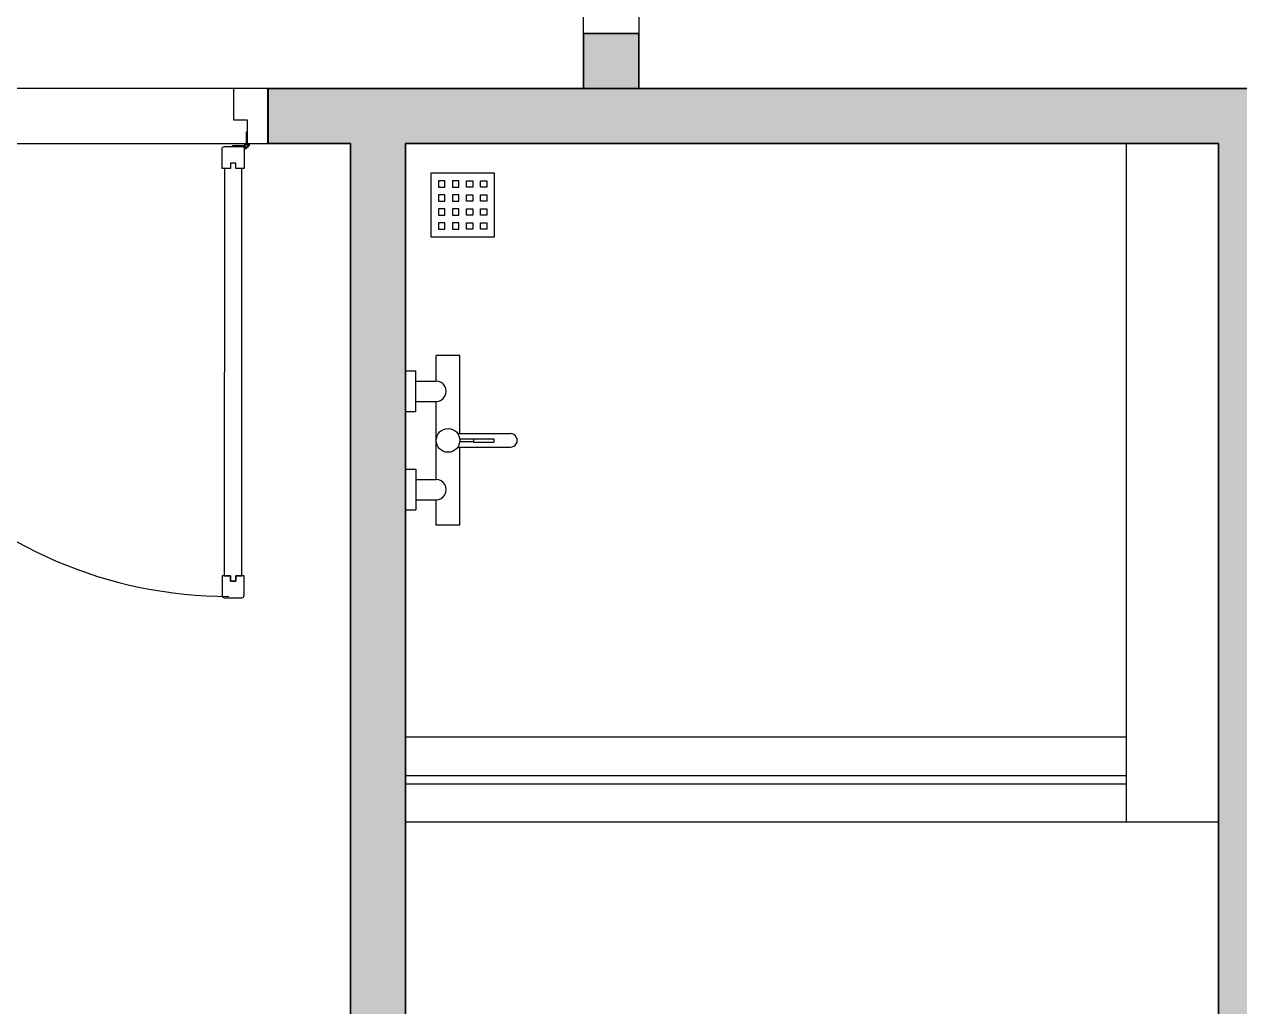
# Model space of a CAD drawing. Header units: millimetres. Extents: x 2258 to 5600, y 711 to 2563.
# Drawn here: x 2924.9 to 3010.1, y 2080.6 to 2149.4 of the extents above; entities that cross this region are included whole.
import ezdxf

# ---------------------------------------------------------------- set-up
doc = ezdxf.new("R2010")
doc.units = ezdxf.units.MM
for name, color, linetype, lineweight in [('HAT', 8, 'Continuous', 18), ('PQI-A-IN-FURN', 39, 'Continuous', 13), ('PQI-A-WALL', 30, 'Continuous', 50), ('WAL', 7, 'Continuous', 30)]:
    doc.layers.add(name, color=color, linetype=linetype, lineweight=lineweight)

msp = doc.modelspace()

# ---------------------------------------------------------------- hatches: boundary and pattern name
at = {"layer": 'PQI-A-IN-FURN', "true_color": 0x000000}
h = msp.add_hatch(color=18, dxfattribs=at)
h.dxf.hatch_style = 1
h.paths.add_polyline_path([(3008.617, 2003.937), (3008.617, 2011.663), (2982.54, 2011.663), (2982.54, 2003.937)])
h.paths.add_polyline_path([(3038.557, 2003.939), (3042.42, 2003.938), (3042.42, 2011.663), (3016.354, 2011.663), (3016.354, 2003.939), (3020.216, 2003.939), (3038.557, 2003.937)])
h.paths.add_polyline_path([(3016.352, 2003.939), (3016.352, 2061.887), (3008.626, 2061.887), (3008.626, 2003.939)])
h.paths.add_polyline_path([(3016.343, 2061.887), (3016.343, 2141.08), (3044.351, 2141.08), (3044.352, 2144.944), (2967.978, 2144.944), (2967.978, 2148.806), (2964.115, 2148.806), (2964.115, 2144.944), (2941.99, 2144.943), (2941.99, 2141.079), (2947.772, 2141.079), (2947.772, 2040.639), (2951.635, 2040.639), (2951.635, 2141.079), (3008.628, 2141.08), (3008.628, 2061.887)])
h.paths.add_polyline_path([(3058.32, 2183.58), (3058.32, 2191.306), (3006.175, 2191.302), (3006.175, 2183.576)])
h.paths.add_polyline_path([(3162.991, 2183.577), (3162.991, 2191.303), (3058.329, 2191.303), (3058.329, 2183.577), (3082.093, 2183.577), (3082.093, 2183.577), (3099.085, 2183.577), (3114.257, 2183.577), (3117.085, 2183.577)])
h.paths.add_polyline_path([(3215.153, 2183.578), (3215.153, 2191.304), (3163, 2191.304), (3163, 2183.578)])
h.paths.add_polyline_path([(3215.155, 2100.517), (3215.155, 2183.576), (3207.428, 2183.576), (3207.428, 2100.517)])
h.paths.add_polyline_path([(3215.153, 2003.939), (3215.153, 2034.845), (3207.427, 2034.845), (3207.427, 2011.665), (3184.248, 2011.665), (3184.248, 2003.939)])

# ---------------------------------------------------------------- linework, layer by layer
at = {"color": 24, "ltscale": 1000}
for points in [[(2967.978, 2150.254), (2967.978, 2148.806), (2964.115, 2148.806), (2964.115, 2151.22), (2966.317, 2151.22), (2966.317, 2150.255), (2967.978, 2150.254)], [(2940.53, 2141.082), (2941.979, 2141.082), (2941.979, 2144.945), (2939.564, 2144.945), (2939.564, 2142.743), (2940.53, 2142.743), (2940.53, 2141.082)], [(2940.318, 2140.734), (2940.474, 2140.734), (2940.474, 2140.792)]]:
    msp.add_lwpolyline(points, dxfattribs=at)
at = {"color": 18, "ltscale": 1000, "true_color": 0x000000}
for points in [[(2940.474, 2141.063), (2940.474, 2141.893), (2940.53, 2141.893)], [(2940.339, 2140.928), (2939.509, 2140.928), (2939.509, 2140.867)], [(2940.668, 2141.082), (2940.668, 2140.928), (2940.61, 2140.928)]]:
    msp.add_lwpolyline(points, dxfattribs=at)
at = {"color": 24, "ltscale": 1000}
for points in [[(2939.354, 2139.708), (2939.354, 2139.322), (2938.775, 2139.322), (2938.775, 2140.713, -0.414214), (2938.929, 2140.867), (2940.165, 2140.867, -0.414214), (2940.32, 2140.713), (2940.32, 2139.322), (2939.74, 2139.322), (2939.74, 2139.708)], [(2939.353, 2110.387), (2939.353, 2110.773), (2938.773, 2110.773), (2938.773, 2109.382, 0.414214), (2938.928, 2109.228), (2940.164, 2109.228, 0.414214), (2940.318, 2109.382), (2940.318, 2110.773), (2939.739, 2110.773), (2939.739, 2110.387)]]:
    msp.add_lwpolyline(points, format="xyb", close=True, dxfattribs=at)
msp.add_lwpolyline([(2939.353, 2110.773), (2939.353, 2110.387), (2939.739, 2110.387), (2939.739, 2110.773), (2940.164, 2110.773), (2940.165, 2139.322), (2939.74, 2139.322), (2939.74, 2139.708), (2939.354, 2139.708), (2939.354, 2139.322), (2938.929, 2139.322), (2938.928, 2110.773)], close=True, dxfattribs=at)
for radius in [0.135, 0.0966]:
    msp.add_circle((2940.474, 2140.928), radius, dxfattribs=at)
msp.add_arc((2939.234, 2140.075), 30.752, 177.39927, 269.99725, dxfattribs=at)
at = {"layer": 'HAT', "color": 18, "lineweight": 30, "true_color": 0x000000}
for p, q in [((2967.978, 2148.806), (2964.115, 2148.806)), ((2964.115, 2148.806), (2964.115, 2144.945)), ((2967.978, 2144.945), (2967.978, 2148.806)), ((2964.115, 2144.944), (2814.49, 2144.945)), ((2941.979, 2141.082), (2941.979, 2144.945)), ((2941.979, 2144.945), (3044.352, 2144.944)), ((2964.115, 2144.945), (2941.979, 2144.944)), ((2967.978, 2144.945), (2964.115, 2144.944)), ((3077.189, 2144.944), (2967.978, 2144.945)), ((2820.509, 2141.082), (2947.772, 2141.082)), ((2947.772, 2141.079), (2941.979, 2141.082)), ((2947.772, 2141.082), (2947.772, 2011.663)), ((2947.774, 2040.638), (2947.772, 2141.079)), ((3008.628, 2141.08), (2951.635, 2141.079)), ((3008.628, 2141.08), (2951.635, 2141.079)), ((2951.635, 2141.079), (2951.635, 2040.638)), ((2951.635, 2141.079), (2951.635, 2040.638)), ((3008.628, 2141.08), (3008.617, 2011.663)), ((3008.628, 2141.08), (3008.617, 2001.08))]:
    msp.add_line(p, q, dxfattribs=at)
at = {"layer": 'PQI-A-WALL', "color": 0, "lineweight": 35, "ltscale": 1000}
for p, q in [((2967.978, 2148.806), (2964.115, 2148.806)), ((2964.115, 2148.806), (2964.115, 2144.944)), ((2967.978, 2144.944), (2967.978, 2148.806)), ((2964.115, 2144.944), (2941.99, 2144.943)), ((2941.99, 2144.943), (2941.99, 2141.079)), ((3044.352, 2144.944), (2967.978, 2144.944)), ((3008.628, 2141.08), (3008.628, 2061.887))]:
    msp.add_line(p, q, dxfattribs=at)
for points in [[(2947.772, 2040.638), (2947.772, 2141.079), (2941.99, 2141.079)], [(3008.628, 2141.08), (2951.635, 2141.079), (2951.635, 2040.638)]]:
    msp.add_lwpolyline(points, dxfattribs=at)
at = {"layer": 'WAL', "color": 152, "true_color": 0x2776bb}
for p, q in [((3008.628, 2141.08), (2951.635, 2141.079)), ((2951.635, 2093.501), (2951.635, 2141.079)), ((3002.187, 2093.501), (3002.187, 2141.079)), ((3002.187, 2093.501), (3002.187, 2141.079)), ((3008.628, 2141.08), (3008.628, 2093.501)), ((2957.867, 2139.002), (2953.407, 2139.002)), ((2953.407, 2139.002), (2953.407, 2134.542)), ((2957.867, 2139.002), (2953.407, 2139.002)), ((2953.407, 2139.002), (2953.407, 2134.542)), ((2957.867, 2134.542), (2957.867, 2139.002)), ((2957.867, 2134.542), (2957.867, 2139.002)), ((2954.388, 2138.466), (2953.942, 2138.466)), ((2953.942, 2138.466), (2953.942, 2138.02)), ((2954.388, 2138.466), (2953.942, 2138.466)), ((2953.942, 2138.466), (2953.942, 2138.02)), ((2953.942, 2138.02), (2954.388, 2138.02)), ((2953.942, 2138.02), (2954.388, 2138.02)), ((2954.388, 2138.02), (2954.388, 2138.466)), ((2954.388, 2138.02), (2954.388, 2138.466)), ((2955.369, 2138.466), (2954.923, 2138.466)), ((2954.923, 2138.466), (2954.923, 2138.02)), ((2955.369, 2138.466), (2954.923, 2138.466)), ((2954.923, 2138.466), (2954.923, 2138.02)), ((2954.923, 2138.02), (2955.369, 2138.02)), ((2954.923, 2138.02), (2955.369, 2138.02)), ((2955.369, 2138.02), (2955.369, 2138.466)), ((2955.369, 2138.02), (2955.369, 2138.466)), ((2955.905, 2138.02), (2955.905, 2138.466)), ((2955.905, 2138.466), (2956.351, 2138.466)), ((2955.905, 2138.02), (2955.905, 2138.466)), ((2955.905, 2138.466), (2956.351, 2138.466)), ((2956.351, 2138.02), (2955.905, 2138.02)), ((2956.351, 2138.02), (2955.905, 2138.02)), ((2956.351, 2138.466), (2956.351, 2138.02)), ((2956.351, 2138.466), (2956.351, 2138.02)), ((2956.886, 2138.02), (2956.886, 2138.466)), ((2956.886, 2138.466), (2957.332, 2138.466)), ((2956.886, 2138.02), (2956.886, 2138.466)), ((2956.886, 2138.466), (2957.332, 2138.466)), ((2957.332, 2138.02), (2956.886, 2138.02)), ((2957.332, 2138.02), (2956.886, 2138.02)), ((2957.332, 2138.466), (2957.332, 2138.02)), ((2957.332, 2138.466), (2957.332, 2138.02)), ((2954.388, 2137.485), (2953.942, 2137.485)), ((2953.942, 2137.485), (2953.942, 2137.039)), ((2954.388, 2137.485), (2953.942, 2137.485)), ((2953.942, 2137.485), (2953.942, 2137.039)), ((2953.942, 2137.039), (2954.388, 2137.039)), ((2953.942, 2137.039), (2954.388, 2137.039)), ((2954.388, 2137.039), (2954.388, 2137.485)), ((2954.388, 2137.039), (2954.388, 2137.485)), ((2955.369, 2137.485), (2954.923, 2137.485)), ((2954.923, 2137.485), (2954.923, 2137.039)), ((2955.369, 2137.485), (2954.923, 2137.485)), ((2954.923, 2137.485), (2954.923, 2137.039)), ((2954.923, 2137.039), (2955.369, 2137.039)), ((2954.923, 2137.039), (2955.369, 2137.039)), ((2955.369, 2137.039), (2955.369, 2137.485)), ((2955.369, 2137.039), (2955.369, 2137.485)), ((2955.905, 2137.039), (2955.905, 2137.485)), ((2955.905, 2137.485), (2956.351, 2137.485)), ((2955.905, 2137.039), (2955.905, 2137.485)), ((2955.905, 2137.485), (2956.351, 2137.485)), ((2956.351, 2137.039), (2955.905, 2137.039)), ((2956.351, 2137.039), (2955.905, 2137.039)), ((2956.351, 2137.485), (2956.351, 2137.039)), ((2956.351, 2137.485), (2956.351, 2137.039)), ((2956.886, 2137.039), (2956.886, 2137.485)), ((2956.886, 2137.485), (2957.332, 2137.485)), ((2956.886, 2137.039), (2956.886, 2137.485)), ((2956.886, 2137.485), (2957.332, 2137.485)), ((2957.332, 2137.039), (2956.886, 2137.039)), ((2957.332, 2137.039), (2956.886, 2137.039)), ((2957.332, 2137.485), (2957.332, 2137.039)), ((2957.332, 2137.485), (2957.332, 2137.039)), ((2954.388, 2136.504), (2953.942, 2136.504)), ((2953.942, 2136.504), (2953.942, 2136.058)), ((2954.388, 2136.504), (2953.942, 2136.504)), ((2953.942, 2136.504), (2953.942, 2136.058)), ((2954.388, 2136.058), (2954.388, 2136.504)), ((2954.388, 2136.058), (2954.388, 2136.504)), ((2955.369, 2136.504), (2954.923, 2136.504)), ((2954.923, 2136.504), (2954.923, 2136.058)), ((2955.369, 2136.504), (2954.923, 2136.504)), ((2954.923, 2136.504), (2954.923, 2136.058)), ((2955.369, 2136.058), (2955.369, 2136.504)), ((2955.369, 2136.058), (2955.369, 2136.504)), ((2955.905, 2136.058), (2955.905, 2136.504)), ((2955.905, 2136.504), (2956.351, 2136.504)), ((2955.905, 2136.058), (2955.905, 2136.504)), ((2955.905, 2136.504), (2956.351, 2136.504)), ((2956.351, 2136.504), (2956.351, 2136.058)), ((2956.351, 2136.504), (2956.351, 2136.058)), ((2956.886, 2136.058), (2956.886, 2136.504)), ((2956.886, 2136.504), (2957.332, 2136.504)), ((2956.886, 2136.058), (2956.886, 2136.504)), ((2956.886, 2136.504), (2957.332, 2136.504)), ((2957.332, 2136.504), (2957.332, 2136.058)), ((2957.332, 2136.504), (2957.332, 2136.058)), ((2953.942, 2136.058), (2954.388, 2136.058)), ((2953.942, 2136.058), (2954.388, 2136.058)), ((2954.388, 2135.523), (2953.942, 2135.523)), ((2953.942, 2135.523), (2953.942, 2135.077)), ((2954.388, 2135.523), (2953.942, 2135.523)), ((2953.942, 2135.523), (2953.942, 2135.077)), ((2954.388, 2135.077), (2954.388, 2135.523)), ((2954.388, 2135.077), (2954.388, 2135.523)), ((2954.923, 2136.058), (2955.369, 2136.058)), ((2954.923, 2136.058), (2955.369, 2136.058)), ((2955.369, 2135.523), (2954.923, 2135.523)), ((2954.923, 2135.523), (2954.923, 2135.077)), ((2955.369, 2135.523), (2954.923, 2135.523)), ((2954.923, 2135.523), (2954.923, 2135.077)), ((2955.369, 2135.077), (2955.369, 2135.523)), ((2955.369, 2135.077), (2955.369, 2135.523)), ((2956.351, 2136.058), (2955.905, 2136.058)), ((2956.351, 2136.058), (2955.905, 2136.058)), ((2955.905, 2135.077), (2955.905, 2135.523)), ((2955.905, 2135.523), (2956.351, 2135.523)), ((2955.905, 2135.077), (2955.905, 2135.523)), ((2955.905, 2135.523), (2956.351, 2135.523)), ((2956.351, 2135.523), (2956.351, 2135.077)), ((2956.351, 2135.523), (2956.351, 2135.077)), ((2957.332, 2136.058), (2956.886, 2136.058)), ((2957.332, 2136.058), (2956.886, 2136.058)), ((2956.886, 2135.077), (2956.886, 2135.523)), ((2956.886, 2135.523), (2957.332, 2135.523)), ((2956.886, 2135.077), (2956.886, 2135.523)), ((2956.886, 2135.523), (2957.332, 2135.523)), ((2957.332, 2135.523), (2957.332, 2135.077)), ((2957.332, 2135.523), (2957.332, 2135.077)), ((2953.407, 2134.542), (2957.867, 2134.542)), ((2953.407, 2134.542), (2957.867, 2134.542)), ((2953.942, 2135.077), (2954.388, 2135.077)), ((2953.942, 2135.077), (2954.388, 2135.077)), ((2954.923, 2135.077), (2955.369, 2135.077)), ((2954.923, 2135.077), (2955.369, 2135.077)), ((2956.351, 2135.077), (2955.905, 2135.077)), ((2956.351, 2135.077), (2955.905, 2135.077)), ((2957.332, 2135.077), (2956.886, 2135.077)), ((2957.332, 2135.077), (2956.886, 2135.077)), ((2953.776, 2124.427), (2953.776, 2126.211)), ((2955.441, 2126.211), (2953.776, 2126.211)), ((2953.776, 2124.427), (2953.776, 2126.211)), ((2955.441, 2126.211), (2953.776, 2126.211)), ((2955.441, 2120.74), (2955.441, 2126.211)), ((2955.441, 2120.74), (2955.441, 2126.211)), ((2951.635, 2125.141), (2952.349, 2125.141)), ((2951.635, 2125.141), (2952.349, 2125.141)), ((2952.349, 2122.286), (2952.349, 2125.141)), ((2952.349, 2122.286), (2952.349, 2125.141)), ((2952.349, 2124.427), (2953.776, 2124.427)), ((2952.349, 2124.427), (2953.776, 2124.427)), ((2952.349, 2123), (2953.776, 2123)), ((2952.349, 2123), (2953.776, 2123)), ((2953.776, 2117.528), (2953.776, 2123)), ((2953.776, 2117.528), (2953.776, 2123)), ((2951.635, 2122.286), (2952.349, 2122.286)), ((2951.635, 2122.286), (2952.349, 2122.286)), ((2955.292, 2120.74), (2958.987, 2120.74)), ((2955.292, 2120.74), (2958.987, 2120.74)), ((2956.388, 2120.359), (2955.436, 2120.359)), ((2956.388, 2120.359), (2955.436, 2120.359)), ((2956.388, 2120.169), (2955.436, 2120.169)), ((2956.388, 2120.169), (2955.436, 2120.169)), ((2956.388, 2120.383), (2957.815, 2120.383)), ((2956.388, 2120.383), (2956.388, 2120.145)), ((2956.388, 2120.383), (2957.815, 2120.383)), ((2956.388, 2120.383), (2956.388, 2120.145)), ((2956.388, 2120.145), (2957.815, 2120.145)), ((2956.388, 2120.145), (2957.815, 2120.145)), ((2957.815, 2120.383), (2957.815, 2120.145)), ((2957.815, 2120.383), (2957.815, 2120.145)), ((2955.292, 2119.788), (2958.987, 2119.788)), ((2955.292, 2119.788), (2958.987, 2119.788)), ((2955.441, 2114.317), (2955.441, 2119.788)), ((2955.441, 2114.317), (2955.441, 2119.788)), ((2951.635, 2118.242), (2952.349, 2118.242)), ((2951.635, 2118.242), (2952.349, 2118.242)), ((2952.349, 2118.242), (2952.349, 2115.387)), ((2952.349, 2118.242), (2952.349, 2115.387)), ((2952.349, 2117.528), (2953.776, 2117.528)), ((2952.349, 2117.528), (2953.776, 2117.528)), ((2952.349, 2116.101), (2953.776, 2116.101)), ((2952.349, 2116.101), (2953.776, 2116.101)), ((2953.776, 2114.317), (2953.776, 2116.101)), ((2953.776, 2114.317), (2953.776, 2116.101)), ((2951.635, 2115.387), (2952.349, 2115.387)), ((2951.635, 2115.387), (2952.349, 2115.387)), ((2955.441, 2114.317), (2953.776, 2114.317)), ((2955.441, 2114.317), (2953.776, 2114.317)), ((3002.187, 2099.448), (2951.635, 2099.448)), ((3002.187, 2099.448), (2951.635, 2099.448)), ((2951.635, 2096.772), (3002.187, 2096.772)), ((2951.635, 2096.772), (3002.187, 2096.772)), ((2951.635, 2096.177), (3002.187, 2096.177)), ((2951.635, 2096.177), (3002.187, 2096.177)), ((3008.628, 2093.501), (2951.635, 2093.501)), ((3008.628, 2093.501), (2951.635, 2093.501))]:
    msp.add_line(p, q, dxfattribs=at)
at = {"layer": 'WAL'}
for p, q in [((2951.635, 2141.079), (2951.635, 2105.079)), ((2951.635, 2122.286), (2951.635, 2125.141)), ((2951.635, 2118.242), (2951.635, 2115.387)), ((2951.635, 2105.079), (2951.635, 2106.079))]:
    msp.add_line(p, q, dxfattribs=at)
at = {"layer": 'WAL', "color": 152, "true_color": 0x2776bb}
for centre, major_axis, start_param, end_param in [((2953.776, 2123.713), (-0.505, 0.505), 2.356194, 5.497787), ((2953.776, 2123.713), (-0.505, 0.505), 2.356194, 5.497787), ((2954.609, 2120.264), (-0.589, 0.589), 5.497787, 11.780972), ((2954.609, 2120.264), (-0.589, 0.589), 5.497787, 11.780972), ((2958.987, 2120.264), (-0.336, -0.336), 0.785398, 3.926991), ((2958.987, 2120.264), (-0.336, -0.336), 0.785398, 3.926991), ((2953.776, 2116.815), (-0.505, 0.505), 2.356194, 5.497787), ((2953.776, 2116.815), (-0.505, 0.505), 2.356194, 5.497787)]:
    msp.add_ellipse(centre, major_axis=major_axis, ratio=1, start_param=start_param, end_param=end_param, dxfattribs=at)

doc.saveas('drawing.dxf')
